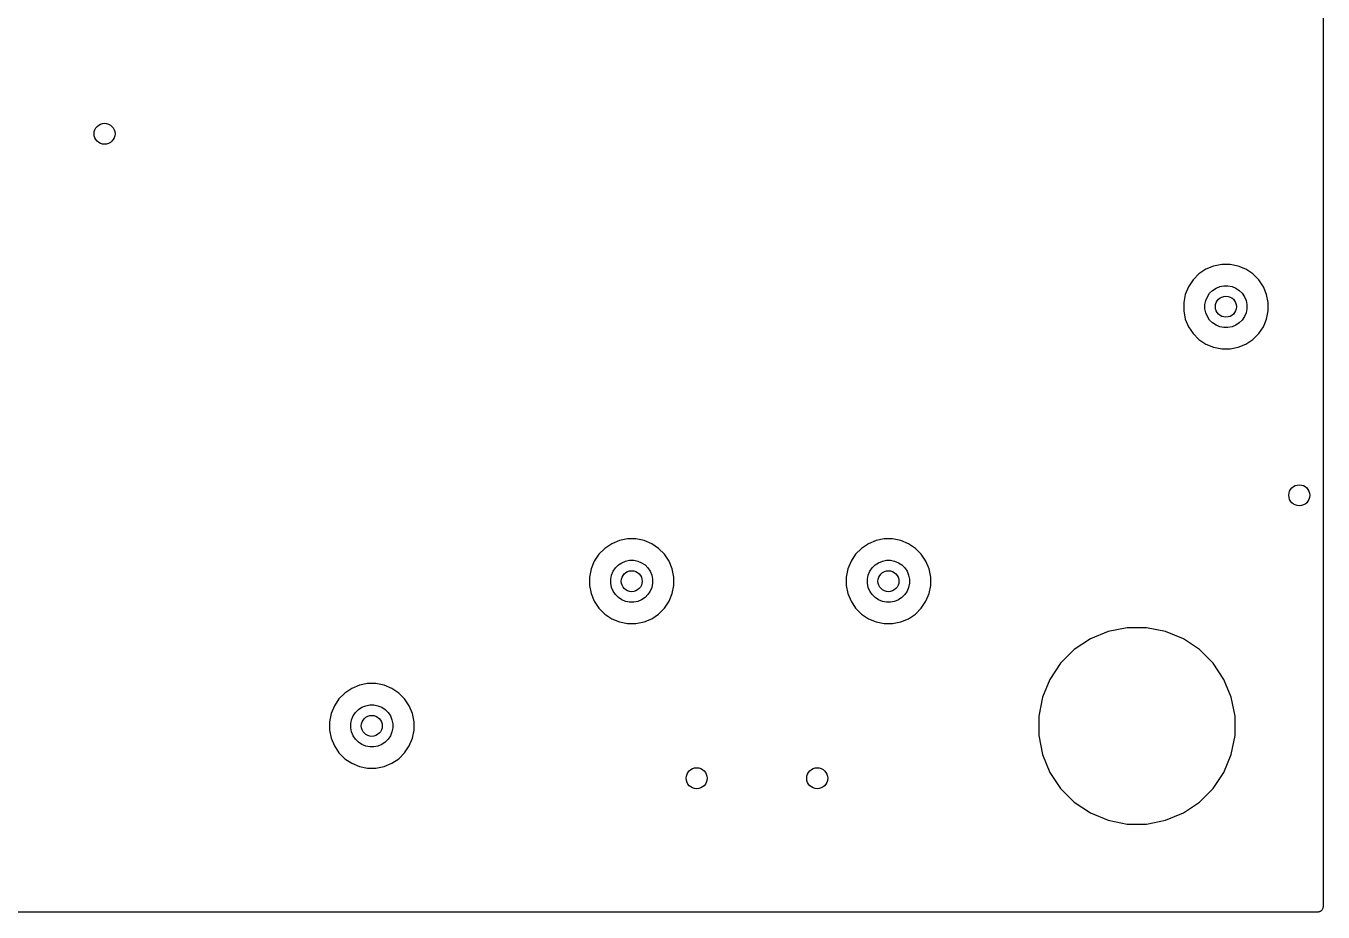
# Model space of a CAD drawing. Extents: x -4.4 to 94.4, y -84.4 to 14.4.
# Drawn here: x 63.5 to 94.44, y -84.44 to -63.3 of the extents above; entities that cross this region are included whole.
import ezdxf

# ---------------------------------------------------------------- set-up
doc = ezdxf.new("R2010")
doc.units = 0
doc.layers.add('BLACK', color=7, linetype='CONTINUOUS')

msp = doc.modelspace()

# ---------------------------------------------------------------- linework, layer by layer
at = {"layer": 'BLACK', "linetype": 'CONTINUOUS'}
for p, q in [((94.442, -28.9316), (94.442, -84.315)), ((92.0257, -68.992), (91.831, -69.0307)), ((92.2243, -68.992), (92.0257, -68.992)), ((92.419, -69.0307), (92.2243, -68.992)), ((91.4824, -69.217), (91.342, -69.3574)), ((91.6475, -69.1067), (91.4824, -69.217)), ((91.831, -69.0307), (91.6475, -69.1067)), ((92.6025, -69.1067), (92.419, -69.0307)), ((92.7676, -69.217), (92.6025, -69.1067)), ((92.908, -69.3574), (92.7676, -69.217)), ((91.2317, -69.5225), (91.1557, -69.706)), ((91.342, -69.3574), (91.2317, -69.5225)), ((91.7366, -69.6813), (91.8063, -69.6116)), ((91.8063, -69.6116), (91.8882, -69.5569)), ((91.8882, -69.5569), (91.9792, -69.5192)), ((91.9792, -69.5192), (92.0758, -69.5)), ((92.0758, -69.5), (92.1742, -69.5)), ((92.1742, -69.5), (92.2708, -69.5192)), ((92.2708, -69.5192), (92.3618, -69.5569)), ((92.3618, -69.5569), (92.4437, -69.6116)), ((92.4437, -69.6116), (92.5134, -69.6813)), ((93.0183, -69.5225), (92.908, -69.3574)), ((93.0943, -69.706), (93.0183, -69.5225)), ((91.1557, -69.706), (91.117, -69.9007)), ((91.117, -69.9007), (91.117, -70.0993)), ((91.625, -69.9508), (91.6442, -69.8542)), ((91.6442, -69.8542), (91.6819, -69.7632)), ((91.6819, -69.7632), (91.7366, -69.6813)), ((92.5134, -69.6813), (92.5681, -69.7632)), ((92.5681, -69.7632), (92.6058, -69.8542)), ((92.6058, -69.8542), (92.625, -69.9508)), ((93.133, -69.9007), (93.0943, -69.706)), ((93.133, -70.0993), (93.133, -69.9007)), ((91.117, -70.0993), (91.1557, -70.294)), ((91.625, -70.0492), (91.625, -69.9508)), ((91.6442, -70.1458), (91.625, -70.0492)), ((91.6819, -70.2368), (91.6442, -70.1458)), ((91.7366, -70.3187), (91.6819, -70.2368)), ((92.5681, -70.2368), (92.5134, -70.3187)), ((92.6058, -70.1458), (92.5681, -70.2368)), ((92.625, -70.0492), (92.6058, -70.1458)), ((92.625, -69.9508), (92.625, -70.0492)), ((93.0943, -70.294), (93.133, -70.0993)), ((91.1557, -70.294), (91.2317, -70.4775)), ((91.2317, -70.4775), (91.342, -70.6426)), ((91.8063, -70.3884), (91.7366, -70.3187)), ((91.8882, -70.4431), (91.8063, -70.3884)), ((91.9792, -70.4808), (91.8882, -70.4431)), ((92.0758, -70.5), (91.9792, -70.4808)), ((92.1742, -70.5), (92.0758, -70.5)), ((92.2708, -70.4808), (92.1742, -70.5)), ((92.3618, -70.4431), (92.2708, -70.4808)), ((92.4437, -70.3884), (92.3618, -70.4431)), ((92.5134, -70.3187), (92.4437, -70.3884)), ((92.908, -70.6426), (93.0183, -70.4775)), ((93.0183, -70.4775), (93.0943, -70.294)), ((91.342, -70.6426), (91.4824, -70.783)), ((91.4824, -70.783), (91.6475, -70.8933)), ((92.6025, -70.8933), (92.7676, -70.783)), ((92.7676, -70.783), (92.908, -70.6426)), ((91.6475, -70.8933), (91.831, -70.9693)), ((91.831, -70.9693), (92.0257, -71.008)), ((92.0257, -71.008), (92.2243, -71.008)), ((92.2243, -71.008), (92.419, -70.9693)), ((92.419, -70.9693), (92.6025, -70.8933)), ((77.3074, -75.767), (77.167, -75.9074)), ((77.4725, -75.6567), (77.3074, -75.767)), ((77.656, -75.5807), (77.4725, -75.6567)), ((77.8507, -75.542), (77.656, -75.5807)), ((78.0493, -75.542), (77.8507, -75.542)), ((78.244, -75.5807), (78.0493, -75.542)), ((78.4275, -75.6567), (78.244, -75.5807)), ((78.5926, -75.767), (78.4275, -75.6567)), ((78.733, -75.9074), (78.5926, -75.767)), ((83.4324, -75.767), (83.292, -75.9074)), ((83.5975, -75.6567), (83.4324, -75.767)), ((83.781, -75.5807), (83.5975, -75.6567)), ((83.9757, -75.542), (83.781, -75.5807)), ((84.1743, -75.542), (83.9757, -75.542)), ((84.369, -75.5807), (84.1743, -75.542)), ((84.5525, -75.6567), (84.369, -75.5807)), ((84.7176, -75.767), (84.5525, -75.6567)), ((84.858, -75.9074), (84.7176, -75.767)), ((77.0567, -76.0725), (76.9807, -76.256)), ((77.167, -75.9074), (77.0567, -76.0725)), ((77.6313, -76.1616), (77.7132, -76.1069)), ((77.7132, -76.1069), (77.8042, -76.0692)), ((77.8042, -76.0692), (77.9008, -76.05)), ((77.9008, -76.05), (77.9992, -76.05)), ((77.9992, -76.05), (78.0958, -76.0692)), ((78.0958, -76.0692), (78.1868, -76.1069)), ((78.1868, -76.1069), (78.2687, -76.1616)), ((78.8433, -76.0725), (78.733, -75.9074)), ((78.9193, -76.256), (78.8433, -76.0725)), ((83.1817, -76.0725), (83.1057, -76.256)), ((83.292, -75.9074), (83.1817, -76.0725)), ((83.7563, -76.1616), (83.8382, -76.1069)), ((83.8382, -76.1069), (83.9292, -76.0692)), ((83.9292, -76.0692), (84.0258, -76.05)), ((84.0258, -76.05), (84.1242, -76.05)), ((84.1242, -76.05), (84.2208, -76.0692)), ((84.2208, -76.0692), (84.3118, -76.1069)), ((84.3118, -76.1069), (84.3937, -76.1616)), ((84.9683, -76.0725), (84.858, -75.9074)), ((85.0443, -76.256), (84.9683, -76.0725)), ((76.9807, -76.256), (76.942, -76.4507)), ((77.45, -76.5008), (77.4692, -76.4042)), ((77.4692, -76.4042), (77.5069, -76.3132)), ((77.5069, -76.3132), (77.5616, -76.2313)), ((77.5616, -76.2313), (77.6313, -76.1616)), ((78.2687, -76.1616), (78.3384, -76.2313)), ((78.3384, -76.2313), (78.3931, -76.3132)), ((78.3931, -76.3132), (78.4308, -76.4042)), ((78.4308, -76.4042), (78.45, -76.5008)), ((78.958, -76.4507), (78.9193, -76.256)), ((83.1057, -76.256), (83.067, -76.4507)), ((83.575, -76.5008), (83.5942, -76.4042)), ((83.5942, -76.4042), (83.6319, -76.3132)), ((83.6319, -76.3132), (83.6866, -76.2313)), ((83.6866, -76.2313), (83.7563, -76.1616)), ((84.3937, -76.1616), (84.4634, -76.2313)), ((84.4634, -76.2313), (84.5181, -76.3132)), ((84.5181, -76.3132), (84.5558, -76.4042)), ((84.5558, -76.4042), (84.575, -76.5008)), ((85.083, -76.4507), (85.0443, -76.256)), ((76.942, -76.4507), (76.942, -76.6493)), ((76.942, -76.6493), (76.9807, -76.844)), ((77.45, -76.5992), (77.45, -76.5008)), ((77.4692, -76.6958), (77.45, -76.5992)), ((77.5069, -76.7868), (77.4692, -76.6958)), ((78.4308, -76.6958), (78.3931, -76.7868)), ((78.45, -76.5992), (78.4308, -76.6958)), ((78.45, -76.5008), (78.45, -76.5992)), ((78.9193, -76.844), (78.958, -76.6493)), ((78.958, -76.6493), (78.958, -76.4507)), ((83.067, -76.4507), (83.067, -76.6493)), ((83.067, -76.6493), (83.1057, -76.844)), ((83.575, -76.5992), (83.575, -76.5008)), ((83.5942, -76.6958), (83.575, -76.5992)), ((83.6319, -76.7868), (83.5942, -76.6958)), ((84.5558, -76.6958), (84.5181, -76.7868)), ((84.575, -76.5992), (84.5558, -76.6958)), ((84.575, -76.5008), (84.575, -76.5992)), ((85.0443, -76.844), (85.083, -76.6493)), ((85.083, -76.6493), (85.083, -76.4507)), ((76.9807, -76.844), (77.0567, -77.0275)), ((77.0567, -77.0275), (77.167, -77.1926)), ((77.5616, -76.8687), (77.5069, -76.7868)), ((77.6313, -76.9384), (77.5616, -76.8687)), ((77.7132, -76.9931), (77.6313, -76.9384)), ((77.8042, -77.0308), (77.7132, -76.9931)), ((77.9008, -77.05), (77.8042, -77.0308)), ((78.0958, -77.0308), (77.9992, -77.05)), ((78.1868, -76.9931), (78.0958, -77.0308)), ((78.2687, -76.9384), (78.1868, -76.9931)), ((78.3384, -76.8687), (78.2687, -76.9384)), ((78.3931, -76.7868), (78.3384, -76.8687)), ((78.733, -77.1926), (78.8433, -77.0275)), ((78.8433, -77.0275), (78.9193, -76.844)), ((83.1057, -76.844), (83.1817, -77.0275)), ((83.1817, -77.0275), (83.292, -77.1926)), ((83.6866, -76.8687), (83.6319, -76.7868)), ((83.7563, -76.9384), (83.6866, -76.8687)), ((83.8382, -76.9931), (83.7563, -76.9384)), ((83.9292, -77.0308), (83.8382, -76.9931)), ((84.0258, -77.05), (83.9292, -77.0308)), ((84.2208, -77.0308), (84.1242, -77.05)), ((84.3118, -76.9931), (84.2208, -77.0308)), ((84.3937, -76.9384), (84.3118, -76.9931)), ((84.4634, -76.8687), (84.3937, -76.9384)), ((84.5181, -76.7868), (84.4634, -76.8687)), ((84.858, -77.1926), (84.9683, -77.0275)), ((84.9683, -77.0275), (85.0443, -76.844)), ((77.167, -77.1926), (77.3074, -77.333)), ((77.3074, -77.333), (77.4725, -77.4433)), ((77.9992, -77.05), (77.9008, -77.05)), ((78.4275, -77.4433), (78.5926, -77.333)), ((78.5926, -77.333), (78.733, -77.1926)), ((83.292, -77.1926), (83.4324, -77.333)), ((83.4324, -77.333), (83.5975, -77.4433)), ((84.1242, -77.05), (84.0258, -77.05)), ((84.5525, -77.4433), (84.7176, -77.333)), ((84.7176, -77.333), (84.858, -77.1926)), ((77.4725, -77.4433), (77.656, -77.5193)), ((77.656, -77.5193), (77.8507, -77.558)), ((77.8507, -77.558), (78.0493, -77.558)), ((78.0493, -77.558), (78.244, -77.5193)), ((78.244, -77.5193), (78.4275, -77.4433)), ((83.5975, -77.4433), (83.781, -77.5193)), ((83.781, -77.5193), (83.9757, -77.558)), ((83.9757, -77.558), (84.1743, -77.558)), ((84.1743, -77.558), (84.369, -77.5193)), ((84.369, -77.5193), (84.5525, -77.4433)), ((89.7694, -77.6582), (89.3169, -77.7482)), ((90.2306, -77.6582), (89.7694, -77.6582)), ((90.6831, -77.7482), (90.2306, -77.6582)), ((88.8908, -77.9248), (88.5072, -78.181)), ((89.3169, -77.7482), (88.8908, -77.9248)), ((91.1092, -77.9248), (90.6831, -77.7482)), ((91.4928, -78.181), (91.1092, -77.9248)), ((88.5072, -78.181), (88.181, -78.5072)), ((91.819, -78.5072), (91.4928, -78.181)), ((88.181, -78.5072), (87.9248, -78.8908)), ((92.0752, -78.8908), (91.819, -78.5072)), ((87.9248, -78.8908), (87.7482, -79.3169)), ((92.2518, -79.3169), (92.0752, -78.8908)), ((71.2725, -79.1067), (71.1074, -79.217)), ((71.456, -79.0307), (71.2725, -79.1067)), ((71.6507, -78.992), (71.456, -79.0307)), ((71.8493, -78.992), (71.6507, -78.992)), ((72.044, -79.0307), (71.8493, -78.992)), ((72.2275, -79.1067), (72.044, -79.0307)), ((72.3926, -79.217), (72.2275, -79.1067)), ((70.967, -79.3574), (70.8567, -79.5225)), ((71.1074, -79.217), (70.967, -79.3574)), ((71.5132, -79.5569), (71.6042, -79.5192)), ((71.6042, -79.5192), (71.7008, -79.5)), ((71.7008, -79.5), (71.7992, -79.5)), ((71.7992, -79.5), (71.8958, -79.5192)), ((71.8958, -79.5192), (71.9868, -79.5569)), ((72.533, -79.3574), (72.3926, -79.217)), ((72.6433, -79.5225), (72.533, -79.3574)), ((87.7482, -79.3169), (87.6582, -79.7694)), ((92.3418, -79.7694), (92.2518, -79.3169)), ((70.7807, -79.706), (70.742, -79.9007)), ((70.8567, -79.5225), (70.7807, -79.706)), ((71.2692, -79.8542), (71.3069, -79.7632)), ((71.3069, -79.7632), (71.3616, -79.6813)), ((71.3616, -79.6813), (71.4313, -79.6116)), ((71.4313, -79.6116), (71.5132, -79.5569)), ((71.9868, -79.5569), (72.0687, -79.6116)), ((72.0687, -79.6116), (72.1384, -79.6813)), ((72.1384, -79.6813), (72.1931, -79.7632)), ((72.1931, -79.7632), (72.2308, -79.8542)), ((72.7193, -79.706), (72.6433, -79.5225)), ((72.7343, -79.7816), (72.7193, -79.706)), ((72.758, -79.9007), (72.7343, -79.7816)), ((87.6582, -79.7694), (87.6582, -80.2306)), ((92.3418, -80.2306), (92.3418, -79.7694)), ((70.742, -79.9007), (70.742, -80.0993)), ((70.742, -80.0993), (70.7807, -80.294)), ((71.25, -79.9508), (71.2692, -79.8542)), ((71.25, -80.0492), (71.25, -79.9508)), ((71.2692, -80.1458), (71.25, -80.0492)), ((72.2308, -79.8542), (72.25, -79.9508)), ((72.25, -80.0492), (72.2308, -80.1458)), ((72.25, -79.9508), (72.25, -80.0492)), ((72.7193, -80.294), (72.758, -80.0993)), ((72.758, -80.0993), (72.758, -79.9007)), ((70.7807, -80.294), (70.8567, -80.4775)), ((71.3069, -80.2368), (71.2692, -80.1458)), ((71.3616, -80.3187), (71.3069, -80.2368)), ((71.4313, -80.3884), (71.3616, -80.3187)), ((71.5132, -80.4431), (71.4313, -80.3884)), ((71.6042, -80.4808), (71.5132, -80.4431)), ((71.9868, -80.4431), (71.8958, -80.4808)), ((72.0687, -80.3884), (71.9868, -80.4431)), ((72.1384, -80.3187), (72.0687, -80.3884)), ((72.1931, -80.2368), (72.1384, -80.3187)), ((72.2308, -80.1458), (72.1931, -80.2368)), ((72.6433, -80.4775), (72.7193, -80.294)), ((87.6582, -80.2306), (87.7482, -80.6831)), ((92.2518, -80.6831), (92.3418, -80.2306)), ((70.8567, -80.4775), (70.967, -80.6426)), ((70.967, -80.6426), (71.1074, -80.783)), ((71.7008, -80.5), (71.6042, -80.4808)), ((71.7992, -80.5), (71.7008, -80.5)), ((71.8958, -80.4808), (71.7992, -80.5)), ((72.3926, -80.783), (72.533, -80.6426)), ((72.533, -80.6426), (72.6433, -80.4775)), ((87.7482, -80.6831), (87.9248, -81.1092)), ((92.0752, -81.1092), (92.2518, -80.6831)), ((71.1074, -80.783), (71.2725, -80.8933)), ((71.2725, -80.8933), (71.456, -80.9693)), ((71.456, -80.9693), (71.6507, -81.008)), ((71.6507, -81.008), (71.8493, -81.008)), ((71.8493, -81.008), (72.044, -80.9693)), ((72.044, -80.9693), (72.2275, -80.8933)), ((72.2275, -80.8933), (72.3926, -80.783)), ((87.9248, -81.1092), (88.181, -81.4928)), ((91.819, -81.4928), (92.0752, -81.1092)), ((88.181, -81.4928), (88.5072, -81.819)), ((91.4928, -81.819), (91.819, -81.4928)), ((88.5072, -81.819), (88.8908, -82.0752)), ((91.1092, -82.0752), (91.4928, -81.819)), ((88.8908, -82.0752), (89.3169, -82.2518)), ((89.3169, -82.2518), (89.7694, -82.3418)), ((90.2306, -82.3418), (90.6831, -82.2518)), ((90.6831, -82.2518), (91.1092, -82.0752)), ((89.7694, -82.3418), (90.2306, -82.3418)), ((94.315, -84.442), (-4.315, -84.442)), ((94.3269, -84.4408), (94.315, -84.442)), ((94.3388, -84.4397), (94.3269, -84.4408)), ((94.3392, -84.4396), (94.3388, -84.4397)), ((94.3397, -84.4396), (94.3392, -84.4396)), ((94.3511, -84.4361), (94.3397, -84.4396)), ((94.3626, -84.4328), (94.3511, -84.4361)), ((94.363, -84.4325), (94.3626, -84.4328)), ((94.3634, -84.4324), (94.363, -84.4325)), ((94.3739, -84.4268), (94.3634, -84.4324)), ((94.3845, -84.4213), (94.3739, -84.4268)), ((94.3849, -84.421), (94.3845, -84.4213)), ((94.3853, -84.4208), (94.3849, -84.421)), ((94.3945, -84.4132), (94.3853, -84.4208)), ((94.4039, -84.4057), (94.3945, -84.4132)), ((94.4041, -84.4054), (94.4039, -84.4057)), ((94.4045, -84.4051), (94.4041, -84.4054)), ((94.4121, -84.3959), (94.4045, -84.4051)), ((94.4198, -84.3868), (94.4121, -84.3959)), ((94.42, -84.3864), (94.4198, -84.3868)), ((94.4203, -84.386), (94.42, -84.3864)), ((94.426, -84.3755), (94.4203, -84.386)), ((94.4317, -84.365), (94.426, -84.3755)), ((94.4319, -84.3646), (94.4317, -84.365)), ((94.4321, -84.3642), (94.4319, -84.3646)), ((94.4356, -84.3528), (94.4321, -84.3642)), ((94.4392, -84.3414), (94.4356, -84.3528)), ((94.4393, -84.341), (94.4392, -84.3414)), ((94.4394, -84.3405), (94.4393, -84.341)), ((94.4407, -84.3287), (94.4394, -84.3405)), ((94.442, -84.3168), (94.4407, -84.3287)), ((94.442, -84.315), (94.442, -84.3159)), ((94.442, -84.3159), (94.442, -84.3159)), ((94.442, -84.3159), (94.442, -84.3159)), ((94.442, -84.3159), (94.442, -84.3168))]:
    msp.add_line(p, q, dxfattribs=at)
at = {"layer": 'BLACK'}
for centre in [(65.375, -65.875), (92.125, -70), (93.875, -74.5), (77.95, -76.55), (84.075, -76.55), (71.75, -80), (79.5, -81.25), (82.375, -81.25)]:
    msp.add_circle(centre, 0.25, dxfattribs=at)

doc.saveas('drawing.dxf')
